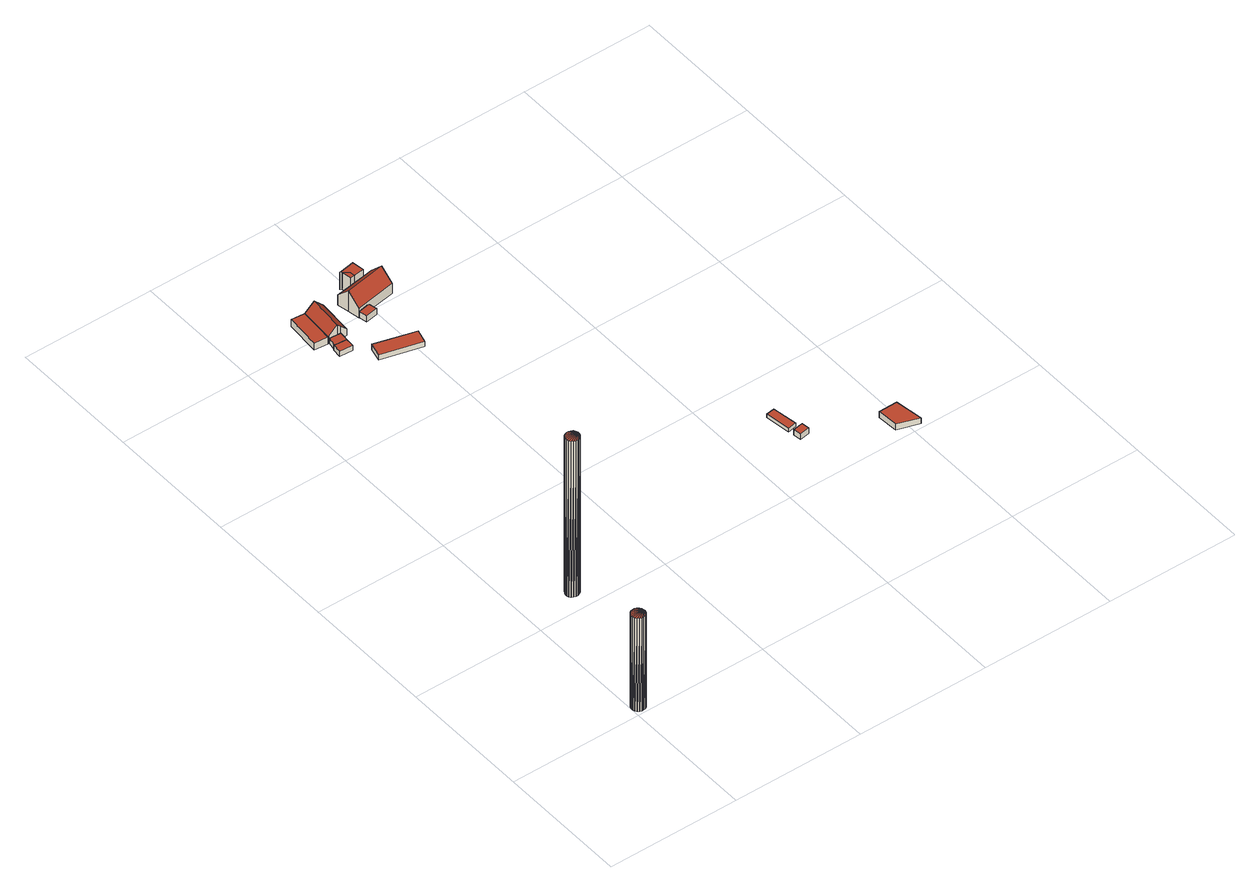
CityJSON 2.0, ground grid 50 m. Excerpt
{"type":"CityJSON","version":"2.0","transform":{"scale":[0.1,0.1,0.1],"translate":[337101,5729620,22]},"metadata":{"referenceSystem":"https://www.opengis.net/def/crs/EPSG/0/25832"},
"CityObjects":{
"building1":{"type":"Building","attributes":{"Geometrietyp2DReferenz":"1000","Gemeindeschluessel":"05170048","function":"51002_1251","roofType":"1000","measuredHeight":39.97},"geometry":[{"type":"Solid","lod":"2","boundaries":[[[[0,1,2]],[[1,3,2]],[[4,5,0]],[[5,1,0]],[[6,7,4]],[[7,5,4]],[[8,9,6]],[[9,7,6]],[[10,11,8]],[[11,9,8]],[[12,13,10]],[[13,11,10]],[[14,15,12]],[[15,13,12]],[[16,17,14]],[[17,15,14]],[[18,19,16]],[[19,17,16]],[[20,21,18]],[[21,19,18]],[[22,23,20]],[[23,21,20]],[[24,25,22]],[[25,23,22]],[[26,27,24]],[[27,25,24]],[[28,29,26]],[[29,27,26]],[[30,31,28]],[[31,29,28]],[[32,33,30]],[[33,31,30]],[[34,35,36]],[[36,35,32]],[[35,33,32]],[[37,34,36]],[[38,39,37]],[[39,34,37]],[[2,3,38]],[[3,39,38]],[[3,1,39]],[[1,5,39]],[[5,7,39]],[[7,9,39]],[[9,11,39]],[[11,13,39]],[[13,15,39]],[[15,17,39]],[[17,19,39]],[[19,21,39]],[[21,23,39]],[[23,25,39]],[[25,27,39]],[[27,29,39]],[[29,31,39]],[[31,33,39]],[[33,35,39]],[[35,34,39]],[[0,2,4]],[[2,38,4]],[[38,37,4]],[[37,36,4]],[[36,32,4]],[[32,30,4]],[[30,28,4]],[[28,26,4]],[[26,24,4]],[[24,22,4]],[[22,20,4]],[[20,18,4]],[[18,16,4]],[[16,14,4]],[[14,12,4]],[[12,10,4]],[[10,8,4]],[[8,6,4]]]],"semantics":{"surfaces":[{"type":"WallSurface"},{"type":"GroundSurface"},{"type":"RoofSurface"}],"values":[[0,0,0,0,0,0,0,0,0,0,0,0,0,0,0,0,0,0,0,0,0,0,0,0,0,0,0,0,0,0,0,0,0,0,0,0,0,0,0,0,1,1,1,1,1,1,1,1,1,1,1,1,1,1,1,1,1,1,2,2,2,2,2,2,2,2,2,2,2,2,2,2,2,2,2,2]]}}]},
"building2":{"type":"Building","attributes":{"Geometrietyp2DReferenz":"1000","Gemeindeschluessel":"05170048","function":"51002_1251","roofType":"1000","measuredHeight":67.13},"geometry":[{"type":"Solid","lod":"2","boundaries":[[[[40,41,42]],[[41,43,42]],[[44,45,40]],[[45,41,40]],[[46,47,44]],[[47,45,44]],[[48,49,46]],[[49,47,46]],[[50,51,48]],[[51,49,48]],[[52,53,50]],[[53,51,50]],[[54,55,52]],[[55,53,52]],[[56,57,54]],[[57,55,54]],[[58,59,56]],[[59,57,56]],[[60,61,58]],[[61,59,58]],[[62,63,60]],[[63,61,60]],[[64,65,62]],[[65,63,62]],[[66,67,64]],[[67,65,64]],[[68,69,66]],[[69,67,66]],[[70,71,68]],[[71,69,68]],[[72,73,70]],[[73,71,70]],[[74,75,72]],[[75,73,72]],[[76,77,74]],[[77,75,74]],[[78,79,76]],[[79,77,76]],[[42,43,78]],[[43,79,78]],[[43,41,79]],[[41,45,79]],[[45,47,79]],[[47,49,79]],[[49,51,79]],[[51,53,79]],[[53,55,79]],[[55,57,79]],[[57,59,79]],[[59,61,79]],[[61,63,79]],[[63,65,79]],[[65,67,79]],[[67,69,79]],[[69,71,79]],[[71,73,79]],[[73,75,79]],[[75,77,79]],[[40,42,44]],[[42,78,44]],[[78,76,44]],[[76,74,44]],[[74,72,44]],[[72,70,44]],[[70,68,44]],[[68,66,44]],[[66,64,44]],[[64,62,44]],[[62,60,44]],[[60,58,44]],[[58,56,44]],[[56,54,44]],[[54,52,44]],[[52,50,44]],[[50,48,44]],[[48,46,44]]]],"semantics":{"surfaces":[{"type":"WallSurface"},{"type":"GroundSurface"},{"type":"RoofSurface"}],"values":[[0,0,0,0,0,0,0,0,0,0,0,0,0,0,0,0,0,0,0,0,0,0,0,0,0,0,0,0,0,0,0,0,0,0,0,0,0,0,0,0,1,1,1,1,1,1,1,1,1,1,1,1,1,1,1,1,1,1,2,2,2,2,2,2,2,2,2,2,2,2,2,2,2,2,2,2]]}}]},
"building3":{"type":"Building","attributes":{"Geometrietyp2DReferenz":"3000","Gemeindeschluessel":"05170048","function":"51009_1610","roofType":"1000","measuredHeight":3},"geometry":[{"type":"Solid","lod":"2","boundaries":[[[[80,81,82,83]],[[84,85,81,80]],[[86,87,85,84]],[[83,82,87,86]],[[84,80,83,86]],[[81,85,87,82]]]],"semantics":{"surfaces":[{"type":"WallSurface"},{"type":"RoofSurface"},{"type":"GroundSurface"}],"values":[[0,0,0,0,1,2]]}}]},
"building4":{"type":"Building","attributes":{"Geometrietyp2DReferenz":"3000","Gemeindeschluessel":"05170048","function":"31001_2723","roofType":"1000","measuredHeight":2.15},"address":[{"country":"Germany","locality":"Wesel","thoroughfareNumber":"52","thoroughfareName":"Bruchweg"}],"geometry":[{"type":"Solid","lod":"2","boundaries":[[[[88,89,90,91]],[[92,93,89,88]],[[94,95,93,92]],[[96,97,95,94]],[[98,99,97,96]],[[91,90,99,98]],[[96,94,92,88,91,98]],[[89,93,95,97,99,90]]]],"semantics":{"surfaces":[{"type":"WallSurface"},{"type":"RoofSurface"},{"type":"GroundSurface"}],"values":[[0,0,0,0,0,0,1,2]]}}]},
"building5":{"type":"Building","attributes":{"Geometrietyp2DReferenz":"3000","Gemeindeschluessel":"05170048","function":"31001_2723","roofType":"1000","measuredHeight":2.07},"address":[{"country":"Germany","locality":"Wesel","thoroughfareNumber":"52","thoroughfareName":"Bruchweg"}],"geometry":[{"type":"Solid","lod":"2","boundaries":[[[[100,101,102,103]],[[104,105,101,100]],[[88,106,105,104]],[[91,107,106,88]],[[98,108,107,91]],[[103,102,108,98]],[[91,88,104,100,103,98]],[[101,105,106,107,108,102]]]],"semantics":{"surfaces":[{"type":"WallSurface"},{"type":"RoofSurface"},{"type":"GroundSurface"}],"values":[[0,0,0,0,0,0,1,2]]}}]},
"building6":{"type":"Building","attributes":{"Geometrietyp2DReferenz":"3000","Gemeindeschluessel":"05170048","function":"31001_2723","roofType":"3100","measuredHeight":6.33},"address":[{"country":"Germany","locality":"Wesel","thoroughfareNumber":"52","thoroughfareName":"Bruchweg"}],"geometry":[{"type":"Solid","lod":"2","boundaries":[[[[109,102,110,111]],[[80,112,102,109]],[[83,113,112,80]],[[114,115,113,83]],[[116,117,115,114]],[[118,119,117,116]],[[120,101,119,118]],[[111,110,101,120]],[[120,118,116,114,111]],[[83,80,109,111,114]],[[102,112,113,115,117,119,101,110]]]],"semantics":{"surfaces":[{"type":"WallSurface"},{"type":"RoofSurface"},{"type":"GroundSurface"}],"values":[[0,0,0,0,0,0,0,0,1,1,2]]}}]},
"building7":{"type":"Building","attributes":{"Geometrietyp2DReferenz":"3000","Gemeindeschluessel":"05170048","function":"31001_2463","roofType":"1000","measuredHeight":2.2},"address":[{"country":"Germany","locality":"Wesel","thoroughfareNumber":"52","thoroughfareName":"Bruchweg"}],"geometry":[{"type":"Solid","lod":"2","boundaries":[[[[121,122,123,124]],[[125,126,122,121]],[[127,128,126,125]],[[124,123,128,127]],[[125,121,124,127]],[[122,126,128,123]]]],"semantics":{"surfaces":[{"type":"WallSurface"},{"type":"RoofSurface"},{"type":"GroundSurface"}],"values":[[0,0,0,0,1,2]]}}]},
"building8":{"type":"Building","attributes":{"Geometrietyp2DReferenz":"3000","Gemeindeschluessel":"05170048","function":"51009_1610","roofType":"1000","measuredHeight":2.62},"geometry":[{"type":"Solid","lod":"2","boundaries":[[[[129,130,131,132]],[[133,134,130,129]],[[135,136,134,133]],[[132,131,136,135]],[[133,129,132,135]],[[130,134,136,131]]]],"semantics":{"surfaces":[{"type":"WallSurface"},{"type":"RoofSurface"},{"type":"GroundSurface"}],"values":[[0,0,0,0,1,2]]}}]},
"building9":{"type":"Building","attributes":{"Gemeindeschluessel":"05170048","Geometrietyp2DReferenz":"3000","function":"31001_1010"},"address":[{"country":"Germany","locality":"Wesel","thoroughfareNumber":"52","thoroughfareName":"Bruchweg"}],"children":["building9-1","building9-2","building9-3"]},
"building9-1":{"type":"BuildingPart","attributes":{"roofType":"3100","measuredHeight":8.94},"parents":["building9"],"geometry":[{"type":"MultiSurface","lod":"2","boundaries":[[[137,138,139,140]],[[141,142,138,137]],[[143,144,142,141]],[[145,146,147,148]],[[149,150,146,145]],[[151,152,150,149]],[[140,139,152,151]],[[140,151,149,137]],[[145,148,153,143,141,137,149]],[[138,142,144,154,147,146,150,152,139]],[[155,156,154,144]],[[143,153,156,155]],[[153,148,147,154]]],"semantics":{"surfaces":[{"type":"WallSurface"},{"type":"RoofSurface"},{"type":"GroundSurface"},{"type":"ClosureSurface"}],"values":[0,0,0,0,0,0,0,1,1,2,0,3,3]}}]},
"building9-2":{"type":"BuildingPart","attributes":{"roofType":"1000","measuredHeight":7.32},"address":[{"country":"Germany","locality":"Wesel","thoroughfareNumber":"52","thoroughfareName":"Bruchweg"}],"parents":["building9"],"geometry":[{"type":"MultiSurface","lod":"2","boundaries":[[[157,147,158,159]],[[160,161,162,163]],[[159,158,161,160]],[[163,164,165,157,159,160]],[[147,154,166,162,161,158]],[[157,165,153,148]],[[154,147,148,153]],[[156,167,166,154]],[[165,164,167,156]],[[167,168,162,166]],[[164,163,168,167]]],"semantics":{"surfaces":[{"type":"WallSurface"},{"type":"RoofSurface"},{"type":"GroundSurface"},{"type":"ClosureSurface"}],"values":[0,0,0,1,2,0,3,0,3,0,3]}}]},
"building9-3":{"type":"BuildingPart","attributes":{"roofType":"1000","measuredHeight":7.09},"address":[{"country":"Germany","locality":"Wesel","thoroughfareNumber":"52","thoroughfareName":"Bruchweg"}],"parents":["building9"],"geometry":[{"type":"MultiSurface","lod":"2","boundaries":[[[163,168,155,169]],[[165,164,163,169]],[[167,156,155,168]],[[164,167,168,163]],[[165,156,167,164]],[[165,169,143,153]],[[155,156,153,143]]],"semantics":{"surfaces":[{"type":"WallSurface"},{"type":"RoofSurface"},{"type":"GroundSurface"},{"type":"ClosureSurface"}],"values":[0,1,2,3,3,0,3]}}]},
"building10":{"type":"Building","attributes":{"Geometrietyp2DReferenz":"3000","Gemeindeschluessel":"05170048","function":"31001_2724","roofType":"1000","measuredHeight":2.42},"geometry":[{"type":"Solid","lod":"2","boundaries":[[[[170,171,172,173]],[[174,175,171,170]],[[176,177,175,174]],[[173,172,177,176]],[[174,170,173,176]],[[171,175,177,172]]]],"semantics":{"surfaces":[{"type":"WallSurface"},{"type":"RoofSurface"},{"type":"GroundSurface"}],"values":[[0,0,0,0,1,2]]}}]},
"building11":{"type":"Building","attributes":{"Geometrietyp2DReferenz":"3000","Gemeindeschluessel":"05170048","function":"31001_2724","roofType":"1000","measuredHeight":1.56},"geometry":[{"type":"Solid","lod":"2","boundaries":[[[[178,179,180,181]],[[182,183,179,178]],[[184,185,183,182]],[[181,180,185,184]],[[182,178,181,184]],[[179,183,185,180]]]],"semantics":{"surfaces":[{"type":"WallSurface"},{"type":"RoofSurface"},{"type":"GroundSurface"}],"values":[[0,0,0,0,1,2]]}}]},
"building12":{"type":"Building","attributes":{"Geometrietyp2DReferenz":"3000","Gemeindeschluessel":"05170048","function":"31001_2724","roofType":"1000","measuredHeight":2.53},"geometry":[{"type":"Solid","lod":"2","boundaries":[[[[186,187,188,189]],[[190,191,187,186]],[[192,193,191,190]],[[189,188,193,192]],[[190,186,189,192]],[[187,191,193,188]]]],"semantics":{"surfaces":[{"type":"WallSurface"},{"type":"RoofSurface"},{"type":"GroundSurface"}],"values":[[0,0,0,0,1,2]]}}]}
},
"vertices":[
[50,45,402],[50,45,2],[45,51,402],[45,51,2],[52,38,402],[52,38,2],[52,30,402],[52,30,2],[50,22,402],[50,22,2],[45,16,402],[45,16,2],[39,11,402],[39,11,2],[31,9,402],[31,9,2],[24,9,402],[24,9,2],[16,11,402],[16,11,2],[10,16,402],[10,16,2],[5,22,402],[5,22,2],[3,30,402],[3,30,2],[3,38,402],[3,38,2],[5,45,402],[5,45,2],[10,51,402],[10,51,2],[16,56,402],[16,56,2],[31,58,2],[24,58,2],[24,58,402],[31,58,402],[39,56,402],[39,56,2],
[213,591,672],[213,591,1],[208,598,672],[208,598,1],[215,584,672],[215,584,1],[215,576,672],[215,576,1],[213,569,672],[213,569,1],[208,562,672],[208,562,1],[202,558,672],[202,558,1],[195,555,672],[195,555,1],[187,555,672],[187,555,1],[179,558,672],[179,558,1],[173,562,672],[173,562,1],[168,569,672],[168,569,1],[166,576,672],[166,576,1],[166,584,672],[166,584,1],[168,591,672],[168,591,1],[173,598,672],[173,598,1],[179,602,672],[179,602,1],[187,605,672],[187,605,1],[195,605,672],[195,605,1],[202,602,672],[202,602,1],
[290,1959,32],[290,1959,2],[300,2091,2],[300,2091,32],[238,1964,32],[238,1964,2],[249,2096,32],[249,2096,2],
[335,1920,25],[335,1920,3],[290,1924,3],[290,1924,25],[333,1886,25],[333,1886,3],[283,1891,25],[283,1891,3],[287,1926,25],[287,1926,3],[290,1926,25],[290,1926,3],
[338,1955,25],[338,1955,4],[294,1959,4],[294,1959,25],[337,1938,25],[337,1938,4],[335,1920,4],[290,1924,4],[290,1926,4],
[294,1959,36],[325,1956,4],[325,1956,67],[290,1959,4],[300,2091,4],[335,2088,67],[335,2088,4],[370,2085,32],[370,2085,4],[360,1953,32],[360,1953,4],[338,1955,54],
[384,1854,25],[384,1854,3],[370,1802,3],[370,1802,25],[537,1813,25],[537,1813,3],[523,1761,25],[523,1761,3],
[492,1968,34],[492,1968,8],[485,1999,8],[485,1999,34],[446,1960,34],[446,1960,8],[441,1991,34],[441,1991,8],
[433,2036,94],[433,2036,5],[441,1991,5],[441,1991,47],[425,2081,47],[425,2081,5],[485,2091,47],[485,2091,5],[578,2107,47],[578,2107,5],[541,2100,5],[541,2100,47],[585,2062,94],[585,2062,5],[593,2017,47],[593,2017,5],[503,2094,47],[503,2094,5],[485,2091,7],[503,2094,7],
[541,2100,78],[534,2144,5],[534,2144,78],[474,2133,78],[474,2133,5],[479,2130,5],[479,2130,78],[500,2113,78],[503,2094,78],[500,2113,5],[500,2113,7],[479,2130,7],
[485,2091,78],
[1229,697,28],[1229,697,4],[1225,726,4],[1225,726,28],[1192,691,28],[1192,691,4],[1188,720,28],[1188,720,4],
[1217,748,18],[1217,748,3],[1203,842,3],[1203,842,18],[1184,743,18],[1184,743,3],[1170,837,18],[1170,837,3],
[1537,515,28],[1537,515,3],[1521,620,3],[1521,620,28],[1456,541,28],[1456,541,3],[1451,619,28],[1451,619,3]
]}
